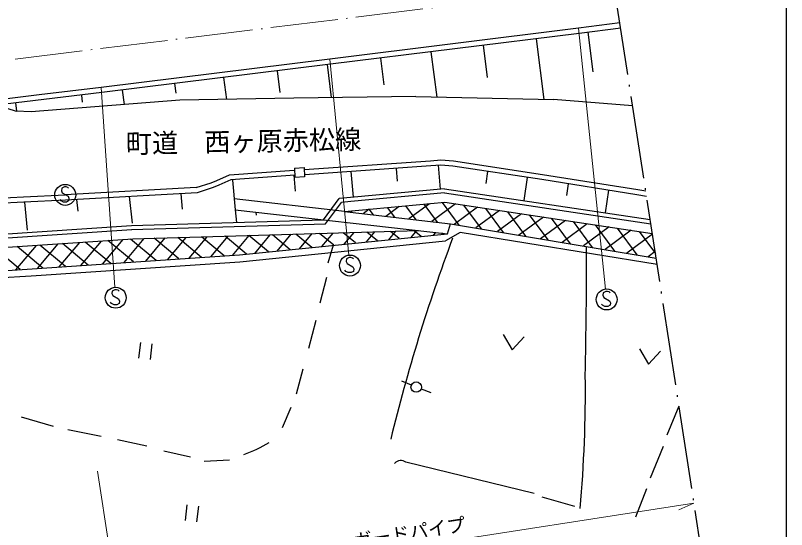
# Model space of a CAD drawing. Units: millimetres, scale not verified. Extents: x 40000 to 680000, y 20000 to 380000.
# Drawn here: x 505306 to 579000, y 260424 to 309543 of the extents above; entities that cross this region are included whole.
import ezdxf
from ezdxf.enums import TextEntityAlignment as Align

# ---------------------------------------------------------------- set-up
doc = ezdxf.new("R2010")
doc.units = ezdxf.units.MM
doc.header["$LTSCALE"] = 1000
doc.linetypes.add('USER1', pattern=[8.199999, 6.452459, -0.806557, 0.134426, -0.806557])
doc.linetypes.add('USER2', pattern=[10, 7.868852, -0.983607, 0.163934, -0.983607])
for name, color, linetype, lineweight in [('M-BGD', 7, 'Continuous', 25), ('M-BMK', 2, 'Continuous', 13), ('M-BMK-ROW', 30, 'Continuous', 25), ('M-OTRS', 6, 'Continuous', 25), ('M-STR-HTXT', 7, 'Continuous', 13), ('M-STR-STR3', 7, 'Continuous', 25), ('M-STR-STRC', 7, 'Continuous', 25), ('M-TTL-BAND', 7, 'Continuous', 25)]:
    doc.layers.add(name, color=color, linetype=linetype, lineweight=lineweight)
doc.layers.add('M-BMK-HTXT', color=7, linetype='Continuous')
doc.styles.add('ＭＳ ゴシック', font='')
doc.styles.get('ＭＳ ゴシック').set_extended_font_data('MS Gothic')

msp = doc.modelspace()

# ---------------------------------------------------------------- linework, layer by layer
at = {"layer": 'M-BGD'}
for p, q in [((563071, 308832), (559102, 308320)), ((559102, 308320), (535347, 305371)), ((563147, 308337), (559165, 307824)), ((559165, 307824), (535409, 304874)), ((555839, 301526), (555110, 307320)), ((560514, 304163), (560039, 307937)), ((550417, 303606), (550029, 306690)), ((545595, 301748), (545051, 306072)), ((535347, 305371), (513510, 302670)), ((540533, 302924), (540212, 305471)), ((535409, 304874), (513570, 302174)), ((535518, 301692), (535122, 304839)), ((530601, 302189), (530342, 304248)), ((520513, 303033), (520629, 302111)), ((525204, 303613), (525466, 301527)), ((513570, 302174), (504322, 301061)), ((513510, 302670), (507580, 301970)), ((515518, 302415), (515692, 301026)), ((507580, 301970), (504262, 301558)), ((521011, 301444), (506799, 300327)), ((511605, 301938), (511691, 301251)), ((531924, 301647), (521011, 301444)), ((543558, 301793), (531924, 301647)), ((543558, 301793), (556725, 301507)), ((564290, 300913), (556725, 301507)), ((504485, 300696), (505372, 300384)), ((505452, 300381), (505351, 301185)), ((506799, 300327), (505372, 300384)), ((532914, 294827), (544970, 295660)), ((544970, 295660), (545956, 295743)), ((545956, 295743), (547178, 295651)), ((547178, 295651), (555682, 294358)), ((531966, 294960), (532885, 295014)), ((531966, 294960), (532018, 294062)), ((532885, 295014), (532938, 294116)), ((545008, 295161), (532949, 294328)), ((541828, 293711), (541715, 294934)), ((545958, 295241), (545008, 295161)), ((545935, 292955), (545726, 295222)), ((547121, 295154), (545958, 295241)), ((555605, 293864), (547121, 295154)), ((524542, 293780), (525779, 294318)), ((525779, 294318), (531955, 294774)), ((531992, 294276), (525900, 293826)), ((531903, 294269), (532044, 292745)), ((532938, 294116), (532018, 294062)), ((537371, 294634), (537597, 292185)), ((550276, 293473), (550459, 294647)), ((553918, 291853), (554255, 294070)), ((555682, 294358), (564770, 292907)), ((522574, 293092), (524013, 293558)), ((524013, 293558), (524542, 293780)), ((524738, 293320), (524188, 293089)), ((525900, 293826), (524738, 293320)), ((526049, 293814), (526311, 290974)), ((564687, 292413), (555605, 293864)), ((557986, 292325), (558155, 293457)), ((522574, 293092), (510064, 292397)), ((522667, 292597), (510091, 291897)), ((524188, 293089), (522667, 292597)), ((546325, 292991), (537333, 292161)), ((546314, 292588), (537369, 291763)), ((546314, 292588), (566027, 289633)), ((546325, 292991), (565963, 290047)), ((561975, 292847), (561653, 290693)), ((564770, 292907), (565544, 292772)), ((502084, 292006), (506087, 292198)), ((506087, 292198), (510064, 292397)), ((510091, 291897), (506112, 291699)), ((511156, 291956), (511259, 290842)), ((516166, 292235), (516469, 289687)), ((521101, 292510), (521239, 291022)), ((536743, 290805), (526214, 292021)), ((534743, 290020), (536253, 292061)), ((537333, 292161), (536253, 292061)), ((565624, 292251), (564687, 292413)), ((506112, 291699), (502091, 291505)), ((506160, 291701), (506439, 289023)), ((534949, 289625), (536468, 291680)), ((537369, 291763), (536468, 291680)), ((526311, 290974), (546608, 288677)), ((526311, 290974), (526421, 289775)), ((528295, 290749), (528322, 290459)), ((516393, 289481), (534743, 290020)), ((516405, 289081), (534949, 289625)), ((546608, 288677), (546883, 289638)), ((501401, 288082), (516443, 289083)), ((501411, 288484), (516406, 289482)), ((535661, 287584), (535174, 285860)), ((535022, 284521), (534381, 282064)), ((534010, 280388), (533300, 277713)), ((551928, 279060), (552764, 277593)), ((552764, 277593), (553915, 278829)), ((517244, 278291), (517070, 276801)), ((518203, 276669), (518377, 278159)), ((564956, 277703), (565792, 276236)), ((565792, 276236), (566943, 277471)), ((532760, 275741), (532129, 273372)), ((543145, 274227), (542221, 274609)), ((544077, 273864), (545016, 273521)), ((531620, 272074), (530812, 270133)), ((568707, 272228), (567562, 269439)), ((505855, 271204), (508917, 270315)), ((510324, 269974), (513506, 269342)), ((515052, 269030), (517877, 268438)), ((567212, 268349), (565965, 265327)), ((519492, 267939), (522049, 267377)), ((523357, 266957), (525767, 267091)), ((554865, 263876), (542626, 266848)), ((565626, 264326), (564548, 261602)), ((555622, 263536), (558749, 262667)), ((521697, 262790), (521523, 261300)), ((522656, 261168), (522829, 262658))]:
    msp.add_line(p, q, dxfattribs=at)
msp.add_circle((543607, 274036), 500, dxfattribs=at)
for centre, radius, start, end in [((703131, 229743), 166658, 159.44434, 166.3584), ((-50203, 287704), 610094, 358.82129, 359.97461), ((439209, 273489), 120564, 354.73535, 0.79297), ((522926, 279913), 13002, 288.89844, 300.72852), ((542136, 266267), 761, 49.87695, 141.04883)]:
    msp.add_arc(centre, radius, start, end, dxfattribs=at)
at = {"layer": 'M-BMK', "linetype": 'USER1'}
msp.add_line((464600, 300368), (561733, 312314), dxfattribs=at)
at = {"layer": 'M-BMK-ROW'}
for p, q in [((547816, 288802), (546413, 288007)), ((566627, 285739), (547816, 288802)), ((526761, 285996), (546413, 288007)), ((506800, 284658), (526761, 285996)), ((501803, 284397), (506800, 284658))]:
    msp.add_line(p, q, dxfattribs=at)
at = {"layer": 'M-OTRS', "linetype": 'USER2'}
msp.add_line((562592, 311666), (571818, 252022), dxfattribs=at)
at = {"layer": 'M-STR-HTXT'}
for p, q in [((559102, 308320), (561702, 283404)), ((537180, 286644), (535347, 305371)), ((513510, 302670), (514819, 283573)), ((515088, 253427), (513145, 265989)), ((570127, 262952), (514935, 254415)), ((570127, 262952), (568709, 262308))]:
    msp.add_line(p, q, dxfattribs=at)
at = {"layer": 'M-STR-STR3'}
for p, q in [((536743, 290805), (546330, 291690)), ((541991, 291290), (540717, 290348)), ((540837, 291183), (541523, 290255)), ((542583, 291344), (543562, 290020)), ((544874, 291556), (542900, 290097)), ((544330, 291505), (545601, 289786)), ((547368, 291534), (545084, 289845)), ((546076, 291667), (547673, 289507)), ((546330, 291690), (566168, 288716)), ((549466, 291220), (547245, 289578)), ((548123, 291421), (549800, 289152)), ((550220, 291107), (551927, 288798)), ((536743, 290805), (546883, 289638)), ((537345, 290861), (537446, 290724)), ((539107, 291023), (538533, 290599)), ((539091, 291022), (539484, 290490)), ((551564, 290905), (549304, 289235)), ((553662, 290591), (551364, 288892)), ((552318, 290792), (554055, 288444)), ((554416, 290478), (556182, 288089)), ((546883, 289638), (566530, 286366)), ((555760, 290276), (553423, 288549)), ((557858, 289962), (555482, 288206)), ((556514, 290163), (558309, 287735)), ((559956, 289648), (557542, 287863)), ((558612, 289849), (560437, 287380)), ((516525, 288191), (543821, 288992)), ((540995, 288119), (541671, 288929)), ((541989, 288218), (541157, 288914)), ((543126, 288331), (543676, 288988)), ((544080, 288426), (543417, 288980)), ((562054, 289333), (559601, 287520)), ((560710, 289534), (562564, 287026)), ((564151, 289019), (561660, 287177)), ((562808, 289220), (564691, 286672)), ((564906, 288905), (566464, 286798)), ((501553, 287195), (516525, 288191)), ((515703, 285928), (517622, 288224)), ((518757, 286132), (516310, 288177)), ((517774, 286066), (519626, 288282)), ((520922, 286277), (518560, 288251)), ((519845, 286205), (521630, 288341)), ((523088, 286422), (520820, 288317)), ((521916, 286344), (523635, 288400)), ((525253, 286567), (523080, 288384)), ((523986, 286482), (525639, 288459)), ((527392, 286734), (525339, 288450)), ((526057, 286621), (527643, 288518)), ((526709, 286664), (546608, 288677)), ((529476, 286948), (527599, 288516)), ((528174, 286814), (529647, 288576)), ((531559, 287161), (529859, 288583)), ((530312, 287034), (531651, 288635)), ((533643, 287375), (532118, 288649)), ((532450, 287253), (533655, 288694)), ((535726, 287588), (534378, 288715)), ((534588, 287472), (535659, 288753)), ((537810, 287802), (536637, 288782)), ((536727, 287691), (537663, 288812)), ((538863, 287908), (539667, 288870)), ((539899, 288011), (538897, 288848)), ((545258, 288543), (545477, 288805)), ((546171, 288634), (546042, 288741)), ((566178, 288652), (563719, 286834)), ((505350, 285235), (507308, 287578)), ((507929, 285408), (505478, 287456)), ((507420, 285374), (509378, 287716)), ((510094, 285552), (507644, 287600)), ((509491, 285512), (511448, 287853)), ((512260, 285697), (509811, 287745)), ((511562, 285651), (513518, 287991)), ((514425, 285842), (511977, 287889)), ((513633, 285789), (515588, 288129)), ((516591, 285987), (514143, 288033)), ((505763, 285263), (503311, 287312)), ((566436, 286977), (565779, 286491)), ((501756, 284994), (526709, 286664))]:
    msp.add_line(p, q, dxfattribs=at)
at = {"layer": 'M-STR-STRC'}
for p, q in [((509744, 293037), (509704, 292797)), ((509704, 292797), (509784, 292596)), ((509984, 293156), (509744, 293037)), ((509784, 292596), (510344, 292277)), ((510144, 293157), (509984, 293156)), ((510304, 293117), (510144, 293157)), ((510384, 293037), (510304, 293117)), ((509664, 291837), (509584, 291956)), ((509904, 291717), (509664, 291837)), ((510384, 291836), (510184, 291717)), ((510344, 292277), (510424, 292076)), ((510424, 292076), (510384, 291836)), ((510184, 291717), (509904, 291717)), ((536958, 286288), (536918, 286048)), ((536918, 286048), (536998, 285848)), ((537198, 286408), (536958, 286288)), ((537358, 286408), (537198, 286408)), ((537518, 286368), (537358, 286408)), ((537598, 286288), (537518, 286368)), ((536878, 285088), (536798, 285208)), ((536998, 285848), (537558, 285528)), ((537558, 285528), (537638, 285328)), ((537638, 285328), (537598, 285088)), ((537118, 284968), (536878, 285088)), ((537398, 284968), (537118, 284968)), ((537598, 285088), (537398, 284968)), ((514567, 283215), (514527, 282975)), ((514807, 283335), (514567, 283215)), ((514967, 283335), (514807, 283335)), ((515127, 283295), (514967, 283335)), ((515207, 283215), (515127, 283295)), ((561486, 283049), (561446, 282809)), ((561726, 283169), (561486, 283049)), ((561886, 283169), (561726, 283169)), ((562046, 283129), (561886, 283169)), ((562126, 283049), (562046, 283129)), ((514527, 282975), (514607, 282775)), ((514607, 282775), (515167, 282455)), ((515167, 282455), (515247, 282255)), ((515247, 282255), (515207, 282015)), ((561446, 282809), (561526, 282609)), ((561526, 282609), (562086, 282289)), ((562086, 282289), (562166, 282089)), ((514487, 282015), (514407, 282135)), ((514727, 281895), (514487, 282015)), ((515007, 281895), (514727, 281895)), ((515207, 282015), (515007, 281895)), ((561406, 281849), (561326, 281969)), ((561646, 281729), (561406, 281849)), ((561926, 281729), (561646, 281729)), ((562126, 281849), (561926, 281729)), ((562166, 282089), (562126, 281849))]:
    msp.add_line(p, q, dxfattribs=at)
for centre in [(510064, 292397), (537278, 285648), (514887, 282575), (561806, 282409)]:
    msp.add_circle(centre, 1000, dxfattribs=at)
at = {"layer": 'M-TTL-BAND'}
msp.add_line((579000, 20000), (579000, 370000), dxfattribs=at)

# ---------------------------------------------------------------- texts
at = {"layer": 'M-BMK-HTXT', "style": 'ＭＳ ゴシック'}
msp.add_text('町道\u3000西ヶ原赤松線', height=1833, rotation=1.1, dxfattribs=at).set_placement((515882, 295822), align=Align.BOTTOM_LEFT)
at = {"layer": 'M-STR-HTXT', "style": 'ＭＳ ゴシック'}
msp.add_text('ガードパイプ', height=1320, rotation=8.8, dxfattribs=at).set_placement((537782, 258258), align=Align.BOTTOM_LEFT)

doc.saveas('drawing.dxf')
